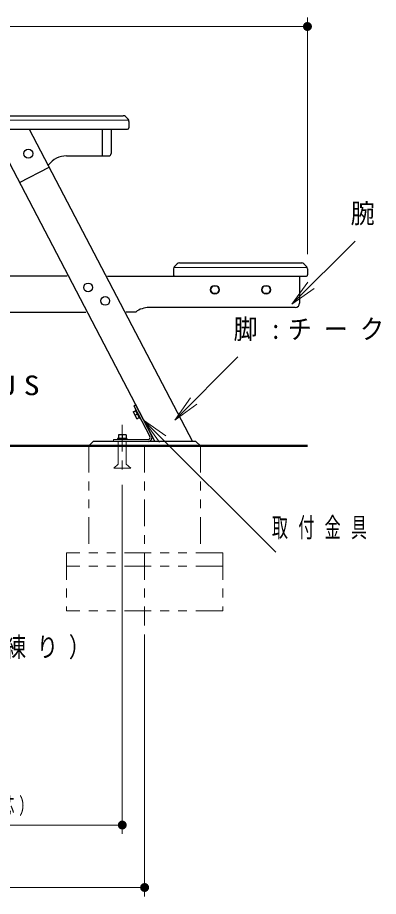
# Model space of a CAD drawing. Units: millimetres on the paper, scale 1:20. Extents: x -365 to 12, y -38 to 257.
# Drawn here: x -90.3 to -49.9, y 38.1 to 136.6 of the extents above; entities that cross this region are included whole.
import ezdxf

# ---------------------------------------------------------------- set-up
doc = ezdxf.new("R2010")
doc.units = ezdxf.units.MM
doc.linetypes.add('USER2', pattern=[6, 3, -1, 1, -1])
doc.linetypes.add('USER3', pattern=[8, 3, -1, 1, -1, 1, -1])
doc.layers.add('LY_1', color=7, linetype='Continuous', lineweight=25)
doc.styles.add('ＭＳ ゴシック', font='')
doc.styles.get('ＭＳ ゴシック').set_extended_font_data('MS Gothic')

# ---------------------------------------------------------------- blocks, each defined once
blk = doc.blocks.new('open_arrow')
at = {"color": 0, "linetype": 'Continuous', "lineweight": -2}
blk.add_lwpolyline([(7.5, 1.25), (0, 0), (7.5, -1.25)], dxfattribs=at)
blk = doc.blocks.new('filled_dot')
at = {"color": 0, "linetype": 'Continuous', "lineweight": -2, "const_width": 1.25}
blk.add_lwpolyline([(-0.625, 0, 1), (0.625, 0, 1)], format="xyb", close=True, dxfattribs=at)

msp = doc.modelspace()

# ---------------------------------------------------------------- linework, layer by layer
at = {"layer": 'LY_1', "lineweight": 13}
for p, q in [((-57.85, 110.133), (-57.85, 136.633)), ((-142.85, 135.633), (-57.85, 135.633)), ((-77.882, 125.133), (-122.819, 125.133)), ((-59.589, 104.495), (-52.518, 111.566)), ((-72.819, 108.633), (-57.882, 108.633)), ((-72.716, 91.526), (-65.645, 98.598)), ((-76.21, 91.516), (-61.412, 76.717)), ((-79.6, 89.358), (-79.6, 89.133)), ((-75.708, 89.358), (-79.6, 89.358)), ((-78.6, 84.259), (-78.6, 45.133)), ((-76.1, 67.503), (-76.1, 38.133)), ((-78.6, 46.133), (-122.1, 46.133)), ((-76.1, 39.133), (-124.6, 39.133))]:
    msp.add_line(p, q, dxfattribs=at)
at = {"layer": 'LY_1'}
for p, q in [((-122.205, 125.633), (-78.495, 125.633)), ((-78.248, 125.53), (-77.953, 125.235)), ((-122.7, 124.133), (-78, 124.133)), ((-93.249, 124.133), (-74.966, 89.133)), ((-89.018, 124.133), (-70.735, 89.133)), ((-80.85, 124.133), (-80.85, 121.133)), ((-79.85, 124.133), (-79.85, 121.383)), ((-77.85, 124.988), (-77.85, 124.283)), ((-84.85, 121.133), (-80.1, 121.133)), ((-90.121, 118.145), (-86.797, 119.882)), ((-72.85, 108.488), (-72.85, 107.783)), ((-72.453, 109.03), (-72.748, 108.735)), ((-72.205, 109.133), (-58.495, 109.133)), ((-57.953, 108.735), (-58.248, 109.03)), ((-57.85, 108.488), (-57.85, 107.783)), ((-84.771, 107.633), (-115.929, 107.633)), ((-80.258, 107.633), (-58, 107.633)), ((-58.725, 107.633), (-58.725, 104.633)), ((-68.715, 106.133), (-68.47, 106.557)), ((-68.47, 106.557), (-67.98, 106.557)), ((-67.98, 106.557), (-67.735, 106.133)), ((-62.965, 106.133), (-62.72, 106.557)), ((-62.72, 106.557), (-62.23, 106.557)), ((-62.23, 106.557), (-61.985, 106.133)), ((-68.47, 105.708), (-68.715, 106.133)), ((-67.98, 105.708), (-68.47, 105.708)), ((-67.735, 106.133), (-67.98, 105.708)), ((-62.72, 105.708), (-62.965, 106.133)), ((-62.23, 105.708), (-62.72, 105.708)), ((-61.985, 106.133), (-62.23, 105.708)), ((-118.019, 103.633), (-82.681, 103.633)), ((-77.1, 103.633), (-78.168, 103.633)), ((-59.225, 104.133), (-75.6, 104.133)), ((-77.311, 93.136), (-77.111, 93.241)), ((-77.311, 93.136), (-75.509, 89.687)), ((-77.168, 92.647), (-77.08, 92.694)), ((-77.168, 92.648), (-76.682, 91.717)), ((-77.111, 93.241), (-75.309, 89.791)), ((-77.366, 92.432), (-77.122, 92.559)), ((-77.366, 92.432), (-76.972, 91.678)), ((-77.169, 92.055), (-76.925, 92.182)), ((-76.972, 91.678), (-76.728, 91.805)), ((-76.682, 91.717), (-76.593, 91.763)), ((-78.175, 89.873), (-79.025, 89.873)), ((-79.025, 89.873), (-79.025, 89.473)), ((-78.6, 89.873), (-78.6, 89.473)), ((-78.175, 89.873), (-78.175, 89.473)), ((-81.85, 89.133), (-82.35, 88.633)), ((-70.35, 89.133), (-81.85, 89.133)), ((-75.708, 89.133), (-79.6, 89.133)), ((-79.125, 89.473), (-79.125, 89.358)), ((-78.075, 89.473), (-79.125, 89.473)), ((-78.075, 89.473), (-78.075, 89.358)), ((-70.35, 89.133), (-69.85, 88.633))]:
    msp.add_line(p, q, dxfattribs=at)
at = {"layer": 'LY_1', "linetype": 'USER2', "lineweight": 13}
for p, q in [((-78.6, 90.982), (-78.6, 85.259)), ((-76.1, 88.633), (-76.1, 68.503))]:
    msp.add_line(p, q, dxfattribs=at)
at = {"layer": 'LY_1', "linetype": 'USER3', "lineweight": 13}
for p, q in [((-79.05, 89.133), (-79.05, 86.583)), ((-78.15, 89.133), (-78.15, 86.583)), ((-82.35, 88.633), (-82.35, 76.633)), ((-69.85, 88.633), (-69.85, 76.633)), ((-79.05, 86.583), (-79.55, 86.133)), ((-77.65, 86.133), (-79.55, 86.133)), ((-77.65, 86.133), (-78.15, 86.583)), ((-67.35, 76.633), (-84.85, 76.633)), ((-84.85, 76.633), (-84.85, 70.133)), ((-67.35, 76.633), (-67.35, 70.133)), ((-67.35, 75.133), (-84.85, 75.133)), ((-67.35, 70.133), (-84.85, 70.133))]:
    msp.add_line(p, q, dxfattribs=at)
at = {"layer": 'LY_1', "lineweight": 50}
msp.add_line((-118.35, 88.633), (-57.85, 88.633), dxfattribs=at)
at = {"layer": 'LY_1'}
for centre, radius in [((-89.133, 121.383), 0.5), ((-82.425, 106.383), 0.5), ((-68.225, 106.133), 0.49), ((-62.475, 106.133), 0.49), ((-80.514, 104.883), 0.5)]:
    msp.add_circle(centre, radius, dxfattribs=at)
for centre, radius, start, end in [((-78.495, 125.283), 0.35, 45, 90), ((-78.2, 124.988), 0.35, 0, 45), ((-78, 124.283), 0.15, 270, 0), ((-80.1, 121.383), 0.25, 270, 0), ((-84.85, 118.633), 2.5, 90, 143.1301), ((-72.5, 108.488), 0.35, 135, 180), ((-72.205, 108.783), 0.35, 90, 135), ((-58.495, 108.783), 0.35, 45, 90), ((-58.2, 108.488), 0.35, 360, 45), ((-72.7, 107.783), 0.15, 180.00001, 270), ((-58, 107.783), 0.15, 270, 0.00001), ((-59.225, 104.633), 0.5, 270, 0), ((-75.6, 101.633), 2.5, 90, 126.8699), ((-75.708, 89.583), 0.45, 270, 27.58203), ((-75.708, 89.583), 0.225, 270, 27.58203)]:
    msp.add_arc(centre, radius, start, end, dxfattribs=at)

# ---------------------------------------------------------------- block references
at = {"layer": 'LY_1', "lineweight": 13, "xscale": 0.4, "yscale": 0.4}
for name, p, rotation in [('filled_dot', (-57.85, 135.633), 180), ('open_arrow', (-59.589, 104.495), 45), ('open_arrow', (-72.716, 91.526), 45), ('open_arrow', (-76.21, 91.516), 315), ('filled_dot', (-78.6, 46.133), 180), ('filled_dot', (-76.1, 39.133), 180)]:
    msp.add_blockref(name, p, dxfattribs=dict(at, rotation=rotation))

# ---------------------------------------------------------------- texts
at = {"layer": 'LY_1', "style": 'ＭＳ ゴシック'}
for s, insert, char_height, attachment_point in [('\\T1.5;\\W0.9;腕:チーク\u300080X30', (-53.008, 114.566), 2.199, 4), ('\\T1.5;\\W0.9;脚:チーク\u300075X75', (-66.128, 101.598), 2.199, 4), ('\\T1.5;\\W1.2;M12×25L\\~SUS', (-119.272, 95.393), 2.199, 4), ('\\T1.64;\\W0.6;取付金具', (-61.828, 79.367), 2.199, 4), ('\\T1.5;\\W0.8;（1:3\u3000空練り）', (-107.971, 65.937), 2.199, 4), ('\\T1.32;\\W0.65;870\u3000（アンカー芯～芯）', (-100.35, 47.133), 1.833, 8)]:
    msp.add_mtext(s, dxfattribs=dict(at, insert=insert, char_height=char_height, attachment_point=attachment_point))

doc.saveas('drawing.dxf')
